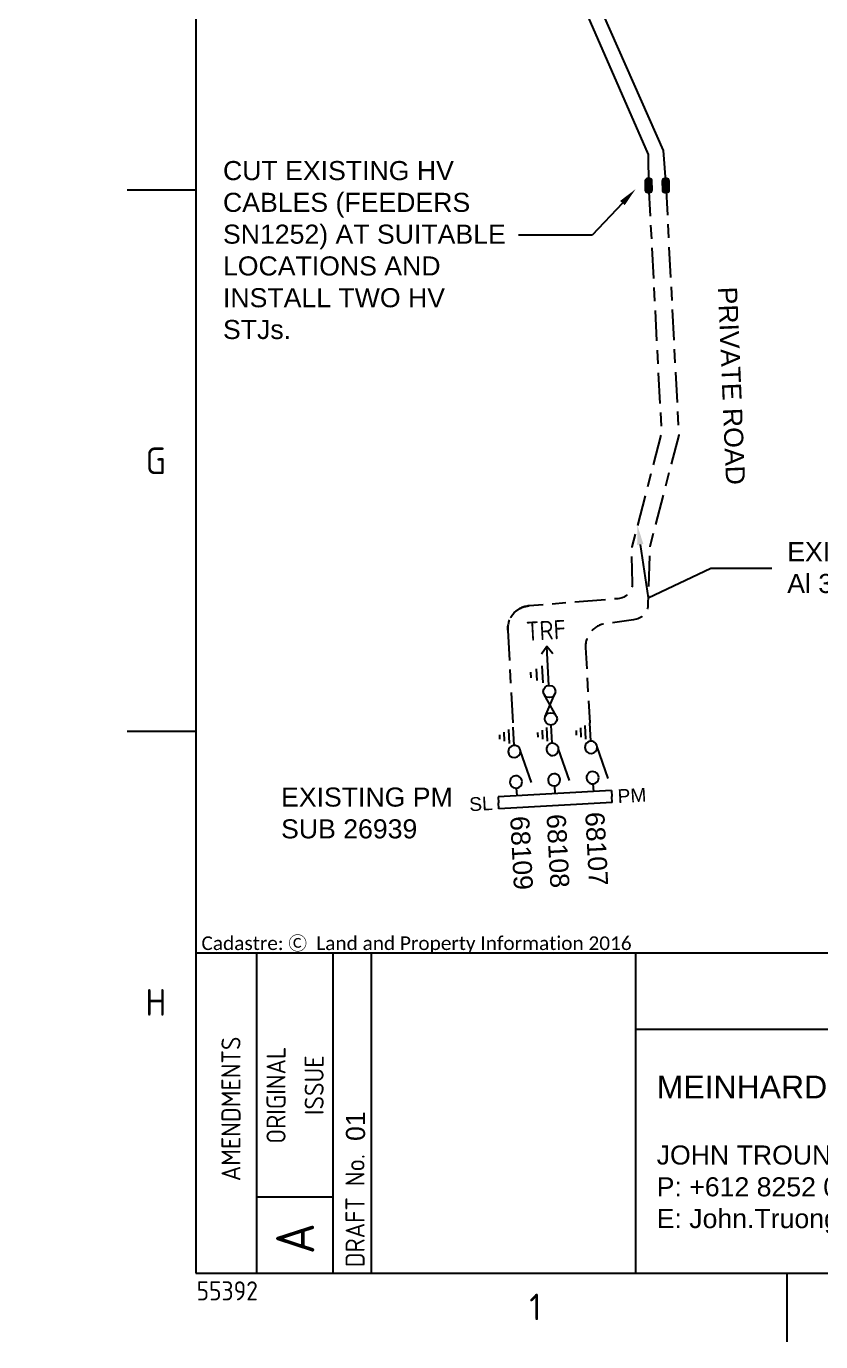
# Paper-space layout 'SHEET2' of a CAD drawing. Header units: metres. Extents: x 0 to 1324, y -5 to 581.
# Drawn here: x 477.7 to 581.9, y -5.4 to 167.1 of the extents above; entities that cross this region are included whole.
import ezdxf
from ezdxf import colors
from ezdxf.entities.mleader import LeaderData, LeaderLine
from ezdxf.enums import TextEntityAlignment as Align
from ezdxf.math import Vec2, Vec3

# ---------------------------------------------------------------- set-up
doc = ezdxf.new("R2010")
doc.units = ezdxf.units.M
doc.linetypes.add('Cable Exist UG', pattern=[8.2, 4, -1.2, 1.8, -1.2])
doc.layers.get('0').update_dxf_attribs({"color": 6})
for name, color, linetype in [('_User Miscellaneous1', 7, 'Continuous'), ('Equip_HV_EXT', 7, 'Continuous'), ('Equip_SP_HV_NEW', 2, 'Continuous'), ('Mains_HV_EXT', 7, 'Continuous'), ('Mains_HV_NEW_U72', 2, 'Continuous'), ('Notes', 7, 'Continuous'), ('SupportsUG_SP_EXT', 7, 'Continuous')]:
    doc.layers.add(name, color=color, linetype=linetype)
doc.styles.add('ARIAL', font='arial.ttf', dxfattribs={"height": 2})
doc.styles.add('iecISOCP', font='isocp.shx')
doc.styles.add('IESYMBOL1', font='isocp.shx')
doc.styles.get("Standard").update_dxf_attribs({"font": 'arial.ttf'})
doc.styles.add('SWG_LABEL', font='arial.ttf')
doc.styles.add('SWITCH_LABEL', font='arial.ttf', dxfattribs={"height": 2.5})
doc.linetypes.add('Cable New UG', pattern='A,7,-0.25,["x",Standard,S=2,R=0,X=0.2,Y=-0.8],-2.1', length=9.35)

# ---------------------------------------------------------------- blocks, each defined once
blk = doc.blocks.new('A1_FRAME_TITLE')
at = {"layer": '_User Miscellaneous1', "color": 0, "linetype": 'ByBlock', "lineweight": -3}
for p, q in [((46.11, 5.89), (46.11, 47.97)), ((46.11, 37.97), (131.95, 37.97))]:
    blk.add_line(p, q, dxfattribs=at)
at = {"layer": 'Notes', "linetype": 'Continuous'}
for p, q in [((-11.55, 573.97), (-11.55, 5.97)), ((-11.55, 147.97), (-20.55, 147.97)), ((-11.55, 76.97), (-20.55, 76.97)), ((-3.55, 5.97), (-3.55, 47.97)), ((6.45, 5.97), (6.45, 47.97)), ((11.45, 5.98), (11.45, 47.97)), ((-3.55, 15.97), (6.45, 15.97)), ((65.95, -3.03), (65.95, 5.97))]:
    blk.add_line(p, q, dxfattribs=at)
at = {"layer": 'Notes', "linetype": 'Continuous', "flags": 128}
for points in [[(-11.55, 47.97), (803.45, 47.97)], [(-11.55, 5.97), (803.45, 5.97)]]:
    blk.add_lwpolyline(points, dxfattribs=at)
blk.add_attdef('DRAFT_NUM', (10.62, 23.29), '', height=2.5, rotation=90)
at = {"layer": '_User Miscellaneous1', "insert": (48.85, 31.87), "char_height": 2.5, "width": 80.5779, "attachment_point": 1}
blk.add_mtext('{\\H1.2x;MEINHARDT AUSTRALIA PTY LTD\\H0.83333x;\\W0.95;\\P}\\PJOHN TROUNG\\PP: +612 8252 0473\\PE: John.Truong@meinhardtgroup.com', dxfattribs=at)
at = {"layer": 'Notes', "style": 'iecISOCP'}
for s, p in [('G', (-16.81, 112.47)), ('H', (-16.81, 41.47))]:
    blk.add_text(s, height=3.5, dxfattribs=at).set_placement(p, align=Align.MIDDLE_CENTER)
for s, height, p in [('AMENDMENTS', 2.5, (-5.71, 18.02)), ('ORIGINAL', 2.5, (0.2, 22.94)), ('ISSUE', 2.5, (5.2, 26.69)), ('DRAFT No.', 2.5, (10.56, 6.74)), ('A', 5, (3.95, 8.47))]:
    blk.add_text(s, height=height, rotation=90, dxfattribs=at).set_placement(p)
blk.add_text('1', height=3.5, dxfattribs=at).set_placement((32.95, -0.22), align=Align.CENTER)
at = {"layer": 'Notes', "style": 'iecISOCP', "flags": 8}
blk.add_attdef('VERSION_NO', text='', height=2.5, rotation=90, dxfattribs=at).set_placement((281.95, 43.81), align=Align.MIDDLE_CENTER)
at = {"layer": 'Notes', "style": 'iecISOCP'}
for tag, p in [('CAP_NO', (492.27, 43.46)), ('IE_NUM', (492.13, 37.81)), ('REF_No_1', (314.92, 31.95)), ('REF_1', (341.91, 31.95)), ('GEN_WO', (421.38, 31.41)), ('HV_SWITCH', (492.55, 31.81)), ('REF_No_2', (314.92, 25.95)), ('REF_2', (341.91, 25.95)), ('OH_WO', (421.38, 25.46)), ('UBD_REF', (492.13, 25.47)), ('REF_No_3', (314.92, 19.95)), ('REF_3', (341.91, 19.95)), ('UG_WO', (421.38, 19.7)), ('GIS_MAP_No', (492.13, 19.69)), ('REF_No_4', (314.92, 13.95)), ('REF_4', (341.91, 13.95)), ('SUB_WO', (421.38, 13.46)), ('HV_OP_DIAG', (492.41, 13.84)), ('LGA', (492.03, 7.42)), ('ExportID', (-11.47, 2.39))]:
    blk.add_attdef(tag, p, '', height=2.5, dxfattribs=at)
for tag, height, p in [('T1', 3.5, (663.66, 39.47)), ('T2', 3.5, (663.66, 34.35)), ('scale', 2.5, (547.04, 33.27)), ('T3', 3.5, (663.66, 28.92)), ('DRAWN', 2.5, (547.04, 25.37)), ('T4', 3.5, (663.66, 23.66)), ('T5', 3.5, (663.66, 18.23)), ('REV', 5, (799.14, 17.1)), ('DATE', 2.5, (547.04, 16.88)), ('T6', 3.5, (663.66, 12.97)), ('CHD', 2.5, (547.04, 8.88)), ('DESIGN', 2.5, (584.7, 9.15))]:
    blk.add_attdef(tag, text='', height=height, dxfattribs=at).set_placement(p, align=Align.CENTER)
blk.add_attdef('NUM', text='', height=7, dxfattribs=at).set_placement((771.45, 20.12), align=Align.MIDDLE_CENTER)
for tag, p in [('NS', (769.8, 8.12)), ('SHTS', (784.5, 8.12))]:
    blk.add_attdef(tag, text='', height=2.5, dxfattribs=at).set_placement(p, align=Align.MIDDLE)
at = {"layer": 'Notes', "style": 'iecISOCP', "flags": 1}
for tag, p in [('ProjectType', (-6.37, -26.8)), ('ProjectNumber', (3.01, -26.82)), ('DrawingNumber', (14.96, -26.8)), ('ProjectDescription', (27.02, -26.83)), ('ExportDate', (39.74, -26.79)), ('ExportUserName', (48.61, -26.8)), ('DesignerCompanyName', (60.94, -26.79)), ('ExportAreaOfInterest', (76.55, -26.81)), ('GIS_SUCCESS', (91.45, -26.78)), ('CAD_SUCCESS', (101.24, -26.78)), ('ExportCategories', (119.53, -26.8)), ('DEPOTCODE', (111.56, -26.88)), ('Comments', (133.84, -26.88))]:
    blk.add_attdef(tag, p, '', height=1, dxfattribs=at)
blk = doc.blocks.new('A$C30A46249')
at = {"color": 7, "lineweight": -3, "insert": (6.92, 4.97), "char_height": 1.79, "attachment_point": 7, "line_spacing_factor": 1.2}
blk.add_mtext('{\\fCalibri|b0|i0|c0|p34;\\C256;Cadastre: \\fMS Gothic|b0|i0|c128|p49;\\C250;\\c2236962;Ⓒ\\fMS Gothic|b0|i0|c0|p49; \\fCalibri|b0|i0|c0|p34;\\C256;Land and Property Information 2016}', dxfattribs=at)
blk = doc.blocks.new('SWG_FUSE_EXT')
for points in [[(1.15, 0.72), (4.04, -0.71)], [(1.16, -0.72), (4.04, 0.73)]]:
    blk.add_lwpolyline(points)
for centre in [(0.8, 0), (4.4, 0.01)]:
    blk.add_circle(centre, 0.8)
blk = doc.blocks.new('SWG_SAFELINK_SFU_EXT')
for p, q in [((7.5, 1.79), (8.1, 1.79)), ((15.33, 2.26), (16.08, 2.26)), ((6.9, 0.59), (8.7, 0.58)), ((7.2, 1.19), (8.4, 1.18)), ((14.2, 0.01), (19.32, 0.01)), ((14.57, 0.76), (16.82, 0.76)), ((14.95, 1.51), (16.45, 1.51)), ((1.6, -2.02), (5.8, -0.81)), ((6.6, -0.01), (9, -0.02))]:
    blk.add_line(p, q)
for points in [[(1, 0), (0, 0)], [(18.32, -0.74), (19.32, 0.01), (18.33, 0.76)]]:
    blk.add_lwpolyline(points)
for points in [[(1.8, -0.8, 1), (1.8, 0.8, 1)], [(5.8, -0.81, 1), (5.8, 0.79, 1)]]:
    blk.add_lwpolyline(points, format="xyb", close=True)
blk.add_blockref('SWG_FUSE_EXT', (9, -0.02))
at = {"style": 'SWITCH_LABEL', "flags": 8}
blk.add_attdef('ASSET_NUM', text='', height=2.5, rotation=179.9544, dxfattribs=at).set_placement((-3, 0), align=Align.MIDDLE_LEFT)
at = {"flags": 1}
blk.add_attdef('Z', (0, 0), '', height=0.2, dxfattribs=at)
at = {"flags": 9}
for tag, p in [('ACTUAL_STATUS', (0, -0.4)), ('CONSTRUCTED_VOLTAGE', (0, -0.6)), ('OPERATING_VOLTAGE', (0, -1)), ('ORIENTATION', (0, -1.2)), ('OWNED_BY', (0, -1.4)), ('STATE', (0, -1.8)), ('NO_PHASES', (0, -0.8)), ('PARENT', (0, -1.6)), ('SWITCH_TYPE', (0, -2)), ('STREETNAME', (0, -2.6)), ('SUBURB', (0, -2.8)), ('USAGE', (0, -2.2)), ('LOCATION', (0, -2.4)), ('NOTES', (0, -3))]:
    blk.add_attdef(tag, text='', height=0.2, dxfattribs=at).set_placement(p, align=Align.MIDDLE_LEFT)
at = {"style": 'SWITCH_LABEL', "flags": 9}
blk.add_attdef('STREET_CODE', text='', height=0.2, dxfattribs=at).set_placement((0, -0.2), align=Align.MIDDLE_LEFT)
blk = doc.blocks.new('SWG_SAFELINK_SU_EXT')
for p, q in [((7.5, 1.79), (8.1, 1.79)), ((6.9, 0.59), (8.7, 0.58)), ((7.2, 1.19), (8.4, 1.18)), ((1.6, -2.02), (5.8, -0.81)), ((6.6, -0.01), (9, -0.02))]:
    blk.add_line(p, q)
blk.add_lwpolyline([(1, 0), (0, 0)])
for points in [[(1.8, -0.8, 1), (1.8, 0.8, 1)], [(5.8, -0.81, 1), (5.8, 0.79, 1)]]:
    blk.add_lwpolyline(points, format="xyb", close=True)
at = {"style": 'SWITCH_LABEL', "flags": 8}
blk.add_attdef('ASSET_NUM', text='', height=2.5, rotation=179.9544, dxfattribs=at).set_placement((-1.6, -0.02), align=Align.MIDDLE_LEFT)
at = {"flags": 1}
blk.add_attdef('Z', (0, 0), '', height=0.2, dxfattribs=at)
at = {"flags": 9}
for tag, p in [('ACTUAL_STATUS', (0, -0.4)), ('CONSTRUCTED_VOLTAGE', (0, -0.6)), ('OPERATING_VOLTAGE', (0, -1)), ('ORIENTATION', (0, -1.2)), ('OWNED_BY', (0, -1.4)), ('STATE', (0, -1.8)), ('NO_PHASES', (0, -0.8)), ('PARENT', (0, -1.6)), ('SWITCH_TYPE', (0, -2)), ('STREETNAME', (0, -2.6)), ('SUBURB', (0, -2.8)), ('USAGE', (0, -2.2)), ('LOCATION', (0, -2.4)), ('NOTES', (0, -3))]:
    blk.add_attdef(tag, text='', height=0.2, dxfattribs=at).set_placement(p, align=Align.MIDDLE_LEFT)
at = {"style": 'SWITCH_LABEL', "flags": 9}
blk.add_attdef('STREET_CODE', text='', height=0.2, dxfattribs=at).set_placement((0, -0.2), align=Align.MIDDLE_LEFT)
blk = doc.blocks.new('*U78')
for p, q in [((-1.6, 0), (-1.6, 14.86)), ((-1.6, 14.86), (-0.8, 14.86)), ((0, 14.86), (-0.8, 14.86)), ((0, 0), (0, 14.86)), ((-1.6, 0), (-0.8, 0)), ((0, 0), (-0.8, 0))]:
    blk.add_line(p, q)
for name, p in [('SWG_SAFELINK_SU_EXT', (0, 12.44)), ('SWG_SAFELINK_SFU_EXT', (0, 7.43)), ('SWG_SAFELINK_SU_EXT', (0, 2.38))]:
    blk.add_blockref(name, p)
at = {"style": 'IESYMBOL1'}
blk.add_text('TRF', height=2.5, rotation=269.9826, dxfattribs=at).set_placement((21.43, 7.44), align=Align.MIDDLE_CENTER)
at = {"style": 'ARIAL'}
blk.add_attdef('SWG_TYPE', text='', height=1.8, rotation=90, dxfattribs=at).set_placement((-0.8, 15.65), align=Align.MIDDLE_LEFT)
at = {"style": 'SWG_LABEL', "flags": 8}
for tag, p in [('ASSET_NUM3', (-2.68, 12.21)), ('ASSET_NUM2', (-2.68, 7.43)), ('ASSET_NUM1', (-2.68, 2.35))]:
    blk.add_attdef(tag, text='', height=2.5, rotation=179.9544, dxfattribs=at).set_placement(p, align=Align.MIDDLE_LEFT)
at = {"flags": 1}
blk.add_attdef('Z', (0, 0), '', height=0.2, rotation=90, dxfattribs=at)
at = {"style": 'ARIAL'}
blk.add_attdef('SUB_TYPE', text='', height=1.8, rotation=90, dxfattribs=at).set_placement((-0.8, -0.76), align=Align.MIDDLE_RIGHT)
blk = doc.blocks.new('HV_STJ_NEW')
blk.add_hatch(color=256).paths.add_polyline_path([(0.91, 0.13, 0.414214), (0.59, 0.45), (-0.59, 0.45, 0.414214), (-0.91, 0.13), (-0.91, -0.13, 0.414214), (-0.59, -0.45), (0.59, -0.45, 0.414214), (0.91, -0.13)])
blk.add_lwpolyline([(-0.91, 0.13), (-0.91, -0.13, 0.414214), (-0.59, -0.45), (0.59, -0.45, 0.414214), (0.91, -0.13), (0.91, 0.13, 0.414214), (0.59, 0.45), (-0.59, 0.45, 0.414214)], format="xyb", close=True)
for tag, flags, p in [('ORIENTATION', 9, (1.5, 0)), ('OWNED_BY', 9, (1.5, -0.8)), ('OPERATED_BY', 9, (1.5, -1)), ('TYPE', 9, (1.5, -1.4)), ('OPERATING_VOLTAGE', 9, (1.5, -1.6)), ('CONSTRUCTED_VOLTAGE', 9, (1.5, -1.8)), ('USAGE', 9, (1.5, -0.2)), ('LEGEND', 9, (1.5, -0.4)), ('NOTES', 9, (1.5, -0.6)), ('MAINTAINED_BY', 9, (1.5, -1.2)), ('Z', 1, (1.5, -2.2)), ('NUMBER_OF_PHASES', 9, (1.5, -2))]:
    blk.add_attdef(tag, text='', height=0.2, dxfattribs=dict(flags=flags)).set_placement(p, align=Align.MIDDLE_LEFT)

psp = doc.layouts.new('SHEET2')

# ---------------------------------------------------------------- linework, layer by layer
at = {"layer": 'Mains_HV_EXT', "linetype": 'Cable Exist UG'}
psp.add_line((540.828, 87.961), (541.527, 75.228), dxfattribs=at)
at = {"layer": 'Mains_HV_EXT', "linetype": 'Cable Exist UG', "flags": 128}
for points in [[(559.292, 146.239), (560.975, 113.751), (557.109, 98.855, 0.0704013), (557.046, 98.298), (557.16, 94.118, -0.4061343), (555.27, 92.066), (543.659, 91.122, 0.4142136), (540.828, 87.961, -0.4142136), (543.659, 91.122)], [(561.544, 146.356), (563.245, 113.52), (559.494, 99.068, 0.0556215), (559.431, 98.629), (559.201, 91.354, -0.4061343), (557.311, 89.303), (553.861, 88.806, 0.4142136), (551.03, 85.646), (551.572, 75.779)]]:
    psp.add_lwpolyline(points, format="xyb", dxfattribs=at)
at = {"layer": 'Mains_HV_NEW_U72', "linetype": 'Cable New UG', "flags": 128}
for points in [[(762.467, 260.01), (593.333, 306.84, 0.0247907), (593.043, 306.906), (559.494, 312.801, 0.3421749), (556.243, 311.086), (546.293, 289.159, 0.118098), (546.028, 287.786), (551.287, 168.957, 0.1084188), (551.618, 167.715), (559.246, 150.312), (559.292, 146.239)], [(749.565, 229.744), (751.639, 241.619, -0.4142136), (755.11, 244.059), (763.424, 242.607, 0.4502252), (765.765, 244.474), (766.292, 254.693, 0.3624508), (763.985, 257.768), (758.688, 259.018), (592.805, 304.948, 0.025312), (592.703, 304.971), (559.154, 310.866, 0.3421749), (558.032, 310.274), (548.082, 288.347, 0.118098), (547.991, 287.873), (553.25, 169.044, 0.1065079), (553.36, 168.622), (561.192, 150.836), (561.547, 146.243)]]:
    psp.add_lwpolyline(points, format="xyb", dxfattribs=at)

# ---------------------------------------------------------------- block references
at = {"layer": 'Equip_HV_EXT'}
ref = psp.add_blockref('*U78', (554.429, 66.923), dxfattribs=dict(at, rotation=93.14444450513474))
ref.add_attrib('ASSET_NUM1', '68107', dxfattribs={"layer": '0', "height": 2.5, "rotation": 273.09882, "style": 'SWG_LABEL'}).set_placement((552.229, 64.116), align=Align.MIDDLE_LEFT)
ref.add_attrib('ASSET_NUM2', '68108', dxfattribs={"layer": '0', "height": 2.5, "rotation": 273.09882, "style": 'SWG_LABEL'}).set_placement((547.161, 63.837), align=Align.MIDDLE_LEFT)
ref.add_attrib('ASSET_NUM3', '68109', dxfattribs={"layer": '0', "height": 2.5, "rotation": 273.09882, "style": 'SWG_LABEL'}).set_placement((542.385, 63.575), align=Align.MIDDLE_LEFT)
ref.add_attrib('SUB_TYPE', 'PM', dxfattribs={"layer": '0', "height": 1.8, "rotation": 3.14444, "style": 'ARIAL'}).set_placement((555.229, 66.166), align=Align.MIDDLE_LEFT)
ref.add_attrib('SWG_TYPE', 'SL', dxfattribs={"layer": '0', "height": 1.8, "rotation": 3.14444, "style": 'ARIAL'}).set_placement((538.847, 65.266), align=Align.MIDDLE_RIGHT)
at = {"layer": 'Equip_SP_HV_NEW', "rotation": 270.7502135192677}
for p in [(559.292, 146.239), (561.547, 146.243)]:
    psp.add_blockref('HV_STJ_NEW', p, dxfattribs=at)
at = {"layer": 'Notes'}
psp.add_blockref('A$C30A46249', (493.761, 40.579), dxfattribs=at)
at = {"layer": 'SupportsUG_SP_EXT'}
ref = psp.add_blockref('A1_FRAME_TITLE', (511.506, -2.327), dxfattribs=at)
ref.add_attrib('ExportID', '55392', (500.039, 0.063), dxfattribs={"layer": 'Notes', "height": 2.5, "style": 'iecISOCP'})
ref.add_attrib('DRAFT_NUM', '01', (522.122, 20.967), dxfattribs={"layer": '0', "height": 2.5, "rotation": 90})

# ---------------------------------------------------------------- texts
at = {"layer": '_User Miscellaneous1', "insert": (570.877, 133.025), "char_height": 2.5, "attachment_point": 1, "rotation": 272.39588}
psp.add_mtext_dynamic_manual_height_columns('\\pi-2.5,l2.5;PRIVATE ROAD', width=25.84355, gutter_width=4, heights=[0], dxfattribs=at)

# ---------------------------------------------------------------- leaders
at = {"layer": '_User Miscellaneous1'}
ml = psp.add_multileader_mtext('Standard', dxfattribs=at)
ml.set_content('PROPOSED PM SUB 35669.', color=256)
ml.set_leader_properties()
ml.build(insert=Vec2(0, 0))
ml.multileader.update_dxf_attribs({"has_text_frame": 1})
ctx = ml.context
ctx.base_point, ctx.char_height, ctx.plane_origin = Vec3(722.048, 401.688), 2.5, Vec3(703, 396.433)
notes = []
notes.append((ctx, [(0, (0, 0, 0), (0, 0), (1, 0), 1, [])]))
ctx.mtext.insert, ctx.mtext.width, ctx.mtext.flow_direction = Vec3(724.048, 402.96), 25.07514, 5
ml = psp.add_multileader_mtext('Standard', dxfattribs=at)
ml.set_content('\\pxt1;EXISTING PM SUB 26940.', color=256)
ml.set_leader_properties()
ml.build(insert=Vec2(0, 0))
ctx = ml.context
ctx.base_point, ctx.char_height, ctx.plane_origin = Vec3(710.627, 230.324), 2.5, Vec3(690.611, 232.554)
notes.append((ctx, [(0, (0, 0, 0), (0, 0), (1, 0), 1, [])]))
ctx.mtext.insert, ctx.mtext.width, ctx.mtext.flow_direction = Vec3(712.627, 231.595), 22.65045, 5
ml = psp.add_multileader_mtext('Standard', dxfattribs=at)
ml.set_content('PROPOSED 11kV PADMOUNT SUBSTATION 35669.', color=256)
ml.set_leader_properties()
ml.build(insert=Vec2(0, 0))
ml.multileader.update_dxf_attribs({"has_text_frame": 1, "text_left_attachment_type": 3, "text_right_attachment_type": 3, "arrow_head_size": 2.5})
ctx = ml.context
ctx.base_point, ctx.char_height, ctx.arrow_head_size, ctx.plane_origin, ctx.plane_x_axis, ctx.plane_y_axis = Vec3(734.924, 142), 2.5, 2.5, Vec3(607.297, 154.806), Vec3(1, -0.0001034), Vec3(0.0001034, 1)
ctx.left_attachment, ctx.right_attachment = 3, 3
notes.append((ctx, [(0, (0, 0, 0), (0, 0), (1, 0), 1, [])]))
ctx.mtext.insert, ctx.mtext.text_direction, ctx.mtext.rotation, ctx.mtext.width, ctx.mtext.flow_direction = Vec3(736.925, 151.738), Vec3(1, -0.0001034), 6.2830819, 33.68973, 5
ml = psp.add_multileader_mtext('Standard', dxfattribs=at)
ml.set_content('CUT EXISTING HV CABLES (FEEDERS SN1252) AT SUITABLE LOCATIONS AND INSTALL TWO HV STJs.', color=256)
ml.set_leader_properties()
ml.build(insert=Vec2(0, 0))
ml.multileader.update_dxf_attribs({"text_left_attachment_type": 2, "text_right_attachment_type": 2, "arrow_head_size": 2.5})
ctx = ml.context
ctx.base_point, ctx.char_height, ctx.arrow_head_size, ctx.plane_origin = Vec3(501.5, 139.738), 2.5, 2.5, Vec3(581.17, 132.398)
ctx.left_attachment, ctx.right_attachment = 2, 2
notes.append((ctx, [(1, (1, 1, 0), (551.875, 139.738), (-1, 0), 9.646, [(1, [(557.581, 145.759)], 0, [])])]))
ctx.mtext.insert, ctx.mtext.width, ctx.mtext.flow_direction = Vec3(503.5, 149.451), 38.70782, 5
ml = psp.add_multileader_mtext('Standard', dxfattribs=at)
ml.set_content('\\pxt1;EXISTING PM SUB 26939', color=256)
ml.set_leader_properties()
ml.build(insert=Vec2(0, 0))
ctx = ml.context
ctx.base_point, ctx.char_height, ctx.plane_origin = Vec3(509.113, 66.034), 2.5, Vec3(489.097, 68.265)
notes.append((ctx, [(0, (0, 0, 0), (0, 0), (1, 0), 1, [])]))
ctx.mtext.insert, ctx.mtext.width, ctx.mtext.flow_direction = Vec3(511.113, 67.306), 22.65045, 5
for ctx, leaders in notes:
    for number, flags, end, landing, length, lines in leaders:
        leader = LeaderData()
        leader.index, (leader.has_last_leader_line, leader.has_dogleg_vector, leader.attachment_direction) = number, flags
        leader.last_leader_point, leader.dogleg_vector, leader.dogleg_length = Vec3(end), Vec3(landing), length
        for number, points, colour, breaks in lines:
            line = LeaderLine()
            line.index, line.vertices, line.color, line.breaks = number, Vec3.list(points), colors.encode_raw_color(colour), breaks
            leader.lines.append(line)
        ctx.leaders.append(leader)

# ---------------------------------------------------------------- next in the draw order: leaders
ml = psp.add_multileader_mtext('Standard', dxfattribs=at)
ml.set_content('{\\fArial|b1|i0|c0|p34;NOTE:\\PLEVEL 1 ASP TO MAKE JOINT IN LOCATION BEST SUITED TO SITE CONDITIONS.}', color=256)
ml.set_leader_properties()
ml.build(insert=Vec2(0, 0))
ml.multileader.update_dxf_attribs({"has_text_frame": 1, "text_right_attachment_type": 2, "arrow_head_size": 2.5})
ctx = ml.context
ctx.base_point, ctx.char_height, ctx.arrow_head_size, ctx.landing_gap_size, ctx.plane_origin = Vec3(617.062, 374.084), 2.5, 2.5, 2.5, Vec3(675.818, 333.947)
ctx.right_attachment = 2
notes = []
notes.append((ctx, [(0, (0, 0, 0), (0, 0), (1, 0), 1, [])]))
ctx.mtext.insert, ctx.mtext.width, ctx.mtext.flow_direction = Vec3(619.562, 375.356), 62.3323, 5
ctx.mtext.has_bg_fill, ctx.mtext.bg_color, ctx.mtext.bg_scale_factor, ctx.mtext.bg_transparency, ctx.mtext.use_window_bg_color = 1, -1027028792, 1.5, 0, 1
for ctx, leaders in notes:
    for number, flags, end, landing, length, lines in leaders:
        leader = LeaderData()
        leader.index, (leader.has_last_leader_line, leader.has_dogleg_vector, leader.attachment_direction) = number, flags
        leader.last_leader_point, leader.dogleg_vector, leader.dogleg_length = Vec3(end), Vec3(landing), length
        for number, points, colour, breaks in lines:
            line = LeaderLine()
            line.index, line.vertices, line.color, line.breaks = number, Vec3.list(points), colors.encode_raw_color(colour), breaks
            leader.lines.append(line)
        ctx.leaders.append(leader)

# ---------------------------------------------------------------- next in the draw order: leaders
ml = psp.add_multileader_mtext('Standard', dxfattribs=at)
ml.set_content('EXISTING 11kV (UG) 240sqmm Al 3C XLPE CABLES.', color=256)
ml.set_leader_properties()
ml.build(insert=Vec2(0, 0))
ml.multileader.update_dxf_attribs({"text_left_attachment_type": 2, "text_right_attachment_type": 2, "arrow_head_size": 2.5})
ctx = ml.context
ctx.base_point, ctx.char_height, ctx.arrow_head_size, ctx.plane_origin = Vec3(575.47, 96.083), 2.5, 2.5, Vec3(673.857, 80.412)
ctx.left_attachment, ctx.right_attachment = 2, 2
notes = []
notes.append((ctx, [(0, (1, 1, 0), (567.47, 96.083), (1, 0), 8, [(0, [(557.836, 101.652), (559.226, 92.16)], 0, [])])]))
ctx.mtext.insert, ctx.mtext.width, ctx.mtext.flow_direction = Vec3(577.47, 99.482), 52.28877, 5
for ctx, leaders in notes:
    for number, flags, end, landing, length, lines in leaders:
        leader = LeaderData()
        leader.index, (leader.has_last_leader_line, leader.has_dogleg_vector, leader.attachment_direction) = number, flags
        leader.last_leader_point, leader.dogleg_vector, leader.dogleg_length = Vec3(end), Vec3(landing), length
        for number, points, colour, breaks in lines:
            line = LeaderLine()
            line.index, line.vertices, line.color, line.breaks = number, Vec3.list(points), colors.encode_raw_color(colour), breaks
            leader.lines.append(line)
        ctx.leaders.append(leader)

# ---------------------------------------------------------------- next in the draw order: leaders
ml = psp.add_multileader_mtext('Standard', dxfattribs=at)
ml.set_content('LOT 7040, DP 1119495', color=256)
ml.set_leader_properties()
ml.build(insert=Vec2(0, 0))
ml.multileader.update_dxf_attribs({"has_text_frame": 1, "text_left_attachment_type": 3, "text_right_attachment_type": 2, "arrow_head_size": 2.5})
ctx = ml.context
ctx.base_point, ctx.char_height, ctx.arrow_head_size, ctx.landing_gap_size, ctx.plane_origin, ctx.plane_x_axis, ctx.plane_y_axis = Vec3(1144.482, 418.492), 2.5, 2.5, 2.5, Vec3(1132.827, 436.765), Vec3(0.3877308, 0.9217726), Vec3(-0.9217726, 0.3877308)
ctx.left_attachment, ctx.right_attachment = 3, 2
notes = []
notes.append((ctx, [(0, (0, 0, 0), (0, 0), (1, 0), 1, [])]))
ctx.mtext.insert, ctx.mtext.text_direction, ctx.mtext.rotation, ctx.mtext.width, ctx.mtext.flow_direction = Vec3(1144.031, 421.394), Vec3(0.3877308, 0.9217726), 1.1726278, 38.36641, 5
ctx.mtext.has_bg_fill, ctx.mtext.bg_color, ctx.mtext.bg_scale_factor, ctx.mtext.bg_transparency, ctx.mtext.use_window_bg_color = 1, -1027028792, 1.5, 0, 1
for ctx, leaders in notes:
    for number, flags, end, landing, length, lines in leaders:
        leader = LeaderData()
        leader.index, (leader.has_last_leader_line, leader.has_dogleg_vector, leader.attachment_direction) = number, flags
        leader.last_leader_point, leader.dogleg_vector, leader.dogleg_length = Vec3(end), Vec3(landing), length
        for number, points, colour, breaks in lines:
            line = LeaderLine()
            line.index, line.vertices, line.color, line.breaks = number, Vec3.list(points), colors.encode_raw_color(colour), breaks
            leader.lines.append(line)
        ctx.leaders.append(leader)

# ---------------------------------------------------------------- next in the draw order: leaders
ml = psp.add_multileader_mtext('Standard', dxfattribs=at)
ml.set_content('LOT 102, DP 755952', color=256)
ml.set_leader_properties()
ml.build(insert=Vec2(0, 0))
ml.multileader.update_dxf_attribs({"has_text_frame": 1, "text_left_attachment_type": 3, "text_right_attachment_type": 2, "arrow_head_size": 2.5})
ctx = ml.context
ctx.base_point, ctx.char_height, ctx.arrow_head_size, ctx.landing_gap_size, ctx.plane_origin, ctx.plane_x_axis, ctx.plane_y_axis = Vec3(999.37, 486.647), 2.5, 2.5, 2.5, Vec3(966.262, 485.856), Vec3(0.9817117, -0.1903735), Vec3(0.1903735, 0.9817117)
ctx.left_attachment, ctx.right_attachment = 3, 2
notes = []
notes.append((ctx, [(0, (0, 0, 0), (0, 0), (1, 0), 1, [])]))
ctx.mtext.insert, ctx.mtext.text_direction, ctx.mtext.rotation, ctx.mtext.width, ctx.mtext.flow_direction = Vec3(1002.118, 487.684), Vec3(0.9817117, -0.1903735), 6.0916427, 32.84731, 5
ctx.mtext.has_bg_fill, ctx.mtext.bg_color, ctx.mtext.bg_scale_factor, ctx.mtext.bg_transparency, ctx.mtext.use_window_bg_color = 1, -1027028792, 1.5, 0, 1
for ctx, leaders in notes:
    for number, flags, end, landing, length, lines in leaders:
        leader = LeaderData()
        leader.index, (leader.has_last_leader_line, leader.has_dogleg_vector, leader.attachment_direction) = number, flags
        leader.last_leader_point, leader.dogleg_vector, leader.dogleg_length = Vec3(end), Vec3(landing), length
        for number, points, colour, breaks in lines:
            line = LeaderLine()
            line.index, line.vertices, line.color, line.breaks = number, Vec3.list(points), colors.encode_raw_color(colour), breaks
            leader.lines.append(line)
        ctx.leaders.append(leader)

# ---------------------------------------------------------------- next in the draw order: leaders
ml = psp.add_multileader_mtext('Standard', dxfattribs=at)
ml.set_content("{\\fArial|b1|i0|c0|p34;NOTE:}\\PENDEAVOUR ENERGY'S CONTRACTOR INSPECTOR MUST CONFIRM WITH PROPERTY SERVICES SECTION THAT THE NEW EASEMENTS HAVE BEEN REGISTERED ON THE TITLES OF THE LOTS PRIOR TO ARRANGING FOR THE NEW ASSETS TO BE COMMISSIONED (ENERGISED).", color=256)
ml.set_leader_properties()
ml.build(insert=Vec2(0, 0))
ml.multileader.update_dxf_attribs({"has_text_frame": 1, "text_right_attachment_type": 2, "arrow_head_size": 2.5})
ctx = ml.context
ctx.base_point, ctx.char_height, ctx.arrow_head_size, ctx.landing_gap_size, ctx.plane_origin = Vec3(596.396, 514.667), 2.5, 2.5, 2.5, Vec3(655.152, 474.875)
ctx.right_attachment = 2
notes = []
notes.append((ctx, [(0, (0, 0, 0), (0, 0), (1, 0), 1, [])]))
ctx.mtext.insert, ctx.mtext.width, ctx.mtext.flow_direction = Vec3(598.896, 516.285), 84.25249, 5
ctx.mtext.has_bg_fill, ctx.mtext.bg_color, ctx.mtext.bg_scale_factor, ctx.mtext.bg_transparency, ctx.mtext.use_window_bg_color = 1, -1027028792, 1.5, 0, 1
for ctx, leaders in notes:
    for number, flags, end, landing, length, lines in leaders:
        leader = LeaderData()
        leader.index, (leader.has_last_leader_line, leader.has_dogleg_vector, leader.attachment_direction) = number, flags
        leader.last_leader_point, leader.dogleg_vector, leader.dogleg_length = Vec3(end), Vec3(landing), length
        for number, points, colour, breaks in lines:
            line = LeaderLine()
            line.index, line.vertices, line.color, line.breaks = number, Vec3.list(points), colors.encode_raw_color(colour), breaks
            leader.lines.append(line)
        ctx.leaders.append(leader)

doc.saveas('drawing.dxf')
